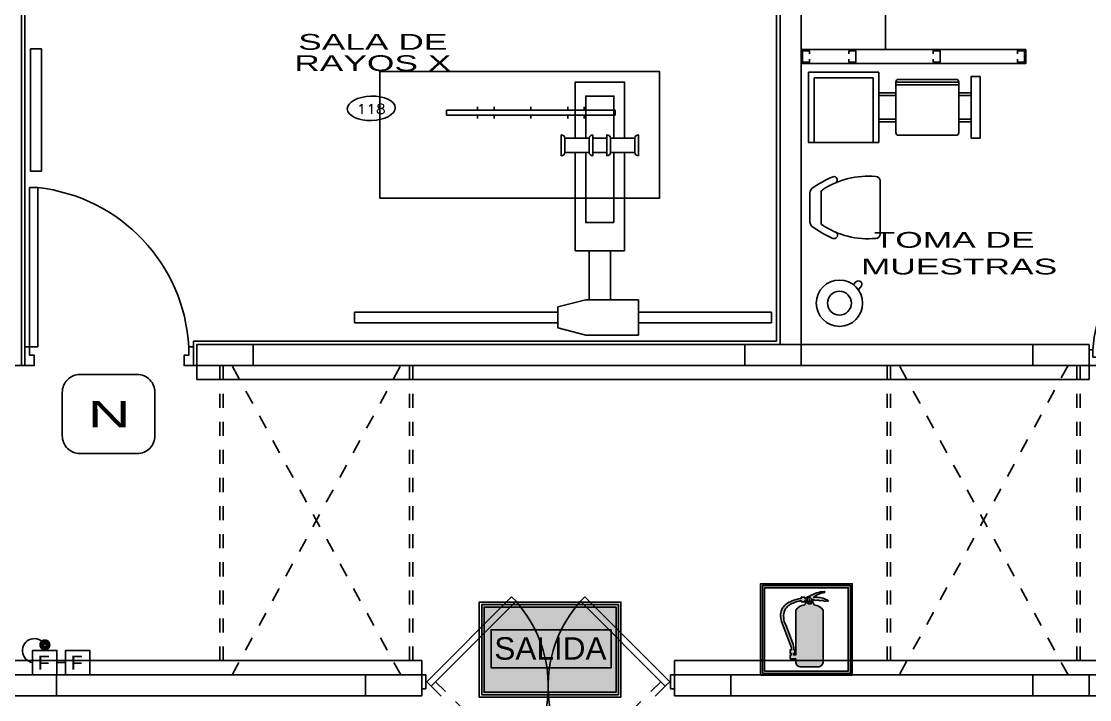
# Model space of a CAD drawing. Header units: millimetres. Extents: x 791 to 2661, y 209 to 602.
# Drawn here: x 1175.53 to 1183.14, y 485.25 to 490.08 of the extents above; entities that cross this region are included whole.
import ezdxf
from ezdxf.enums import TextEntityAlignment as Align

# ---------------------------------------------------------------- set-up
doc = ezdxf.new("R2010")
doc.units = ezdxf.units.MM
doc.header["$LTSCALE"] = 0.1
for name, pattern in [('DASHED2', [9.525, 6.35, -3.175]), ('HIDDEN', [9.525, 6.35, -3.175]), ('HIDDEN2', [4.7625, 3.175, -1.5875]), ('TRAZOS2', [0.375, 0.25, -0.125])]:
    doc.linetypes.add(name, pattern=pattern)
for name, color, linetype in [('01', 1, 'Continuous'), ('03', 8, 'Continuous'), ('06', 1, 'Continuous'), ('1TEXTO-05', 5, 'Continuous'), ('CIRCUITO DE SALIDA', 8, 'Continuous'), ('COLUMNAS', 1, 'Continuous'), ('Equipamiento', 1, 'Continuous'), ('IE-ALARMA', 4, 'Continuous'), ('LINEAS', 3, 'HIDDEN2'), ('MARCO_FONDO_NEGRO', 7, 'Continuous'), ('N-AMB', 2, 'Continuous'), ('Pisos', 253, 'Continuous'), ('Proyecciones', 9, 'HIDDEN'), ('Puertas', 1, 'Continuous'), ('SEÑAL_FONDO_FIGURAS', 254, 'Continuous'), ('SEÑAL_FONDO_NEGRO', 7, 'Continuous'), ('SEÑAL_FONDO_VERDE', 86, 'Continuous'), ('SEÑALES', 1, 'Continuous'), ('señalizacion', 1, 'Continuous'), ('Ventana alta', 1, 'DASHED2')]:
    doc.layers.add(name, color=color, linetype=linetype)
doc.styles.add('0', font='romans.SHX', dxfattribs={"width": 1.5})
doc.styles.add('franklin gothic medium', font='framd.ttf')
doc.styles.add('ROMANS', font='', dxfattribs={"oblique": 1, "height": 0.075})
doc.styles.get('ROMANS').set_extended_font_data('Arial')

# ---------------------------------------------------------------- blocks, each defined once
blk = doc.blocks.new('A$C0E812A79')
at = {"layer": 'Puertas', "linetype": 'TRAZOS2', "ltscale": 3}
for p, q in [((0.0668, -0.0182, 0.005), (0.671, 0.5859, 0.005)), ((0.0986, -0.05, 0.005), (0.7028, 0.5541, 0.005)), ((1.7014, -0.05, 0.005), (1.0972, 0.5541, 0.005)), ((1.7332, -0.0182, 0.005), (1.129, 0.5859, 0.005))]:
    blk.add_line(p, q, dxfattribs=at)
at = {"layer": 'Puertas'}
for p, q in [((0.7028, 0.5541, 0.005), (0.671, 0.5859, 0.005)), ((1.0972, 0.5541, 0.005), (1.129, 0.5859, 0.005))]:
    blk.add_line(p, q, dxfattribs=at)
at = {"layer": 'Puertas', "ltscale": 3}
for p, q in [((0, -0.1), (0, 0)), ((0, 0), (0.03, 0)), ((0.03, 0), (0.03, -0.025)), ((1.8, 0), (1.77, 0)), ((1.77, 0), (1.77, -0.025)), ((1.8, -0.1), (1.8, 0)), ((0.03, -0.025), (0.03, -0.025)), ((0.03, -0.025), (0.03, -0.1)), ((0.035, -0.05, 0.005), (0.0668, -0.0182, 0.005)), ((0.6391, -0.6542, 0.005), (0.035, -0.05, 0.005)), ((0.0668, -0.0182, 0.005), (0.671, -0.6223, 0.005)), ((1.7332, -0.0182, 0.005), (1.129, -0.6223, 0.005)), ((1.1609, -0.6542, 0.005), (1.765, -0.05, 0.005)), ((1.765, -0.05, 0.005), (1.7332, -0.0182, 0.005)), ((1.77, -0.025), (1.77, -0.025)), ((1.77, -0.025), (1.77, -0.1)), ((0.03, -0.1), (0, -0.1)), ((1.77, -0.1), (1.8, -0.1)), ((0.671, -0.6223, 0.005), (0.6391, -0.6542, 0.005)), ((1.129, -0.6223, 0.005), (1.1609, -0.6542, 0.005))]:
    blk.add_line(p, q, dxfattribs=at)
at = {"layer": 'Puertas'}
for centre, start, end in [((-0.017, -0.0151, 0.015), 318.56511, 38.33834), ((1.817, -0.0151, 0.015), 141.66166, 221.43489)]:
    blk.add_arc(centre, 0.9176, start, end, dxfattribs=at)
blk = doc.blocks.new('A$C381B24D8')
at = {"layer": 'Puertas'}
blk.add_lwpolyline([(0.07, 0.1), (0.07, 0.95), (0.025, 0.95), (0.025, 0.1)], close=True, dxfattribs=at)
for points in [[(0, 0.1), (0.025, 0.1), (0.025, 0.055), (0.05, 0.055), (0.05, 0), (0, 0)], [(0.9, 0.1), (0.875, 0.1), (0.875, 0.055), (0.85, 0.055), (0.85, 0), (0.9, 0)]]:
    blk.add_lwpolyline(points, dxfattribs=at)
blk.add_arc((-0.0292, 0.0499), 0.9056, 3.1739, 83.7111, dxfattribs=at)
blk = doc.blocks.new('A$C74D44000')
for p, q in [((-0.46, 0.2438), (-0.46, -0.1762)), ((0, 0.2438), (-0.46, 0.2438)), ((-0.46, -0.1762), (0, -0.1762)), ((-0.3531, -0.3382), (-0.3531, -0.2162)), ((-0.3346, -0.3382), (-0.3346, -0.2162)), ((-0.1654, -0.3382), (-0.1654, -0.2162)), ((-0.1469, -0.3382), (-0.1469, -0.2162)), ((-0.4489, -0.7671), (-0.4489, -0.3582)), ((-0.4289, -0.3382), (-0.0711, -0.3382)), ((-0.4289, -0.7871), (-0.4289, -0.3382)), ((-0.4103, -0.7871), (-0.4103, -0.3382)), ((-0.0511, -0.3582), (-0.0511, -0.7671)), ((-0.0711, -0.7871), (-0.4289, -0.7871)), ((-0.3531, -0.7871), (-0.3531, -0.8734)), ((-0.3346, -0.7871), (-0.3346, -0.8734)), ((-0.1654, -0.7871), (-0.1654, -0.8734)), ((-0.1469, -0.7871), (-0.1469, -0.8734))]:
    blk.add_line(p, q)
for points in [[(-0.5, 0.2838), (-0.5, -0.2162), (0, -0.2162), (0, 0.2838)], [(-0.469, -0.9376), (-0.469, -0.8734), (-0.031, -0.8734), (-0.031, -0.9376)]]:
    blk.add_lwpolyline(points, close=True)
for centre, start, end in [((-0.4289, -0.3582), 90, 180), ((-0.0711, -0.3582), 0, 90), ((-0.4289, -0.7671), 180, 270), ((-0.0711, -0.7671), 270, 0)]:
    blk.add_arc(centre, 0.02, start, end)
blk = doc.blocks.new('MC-19')
at = {"layer": 'Equipamiento'}
for p, q in [((0.2192, 0.631), (0.2193, 0.6328)), ((0.2193, 0.6328), (0.2193, 0.6329)), ((0.2193, 0.6328), (0.2193, 0.6328)), ((0.2193, 0.6328), (0.2193, 0.6328)), ((0.2193, 0.6328), (0.2193, 0.6328)), ((0.2193, 0.6328), (0.2193, 0.6328)), ((0.2193, 0.6328), (0.2193, 0.6328)), ((0.2193, 0.631), (0.2193, 0.2528)), ((0.2193, 0.6265), (0.2193, 0.2528)), ((-0.2807, 0.5428), (-0.2807, 0.5476)), ((-0.2807, 0.5428), (-0.2807, 0.5476)), ((-0.2807, 0.5428), (-0.2807, 0.3381)), ((-0.2807, 0.3428), (-0.2807, 0.5428)), ((-0.1999, 0.5569), (-0.1999, 0.3287)), ((-0.1999, 0.5433), (-0.1999, 0.5569)), ((-0.1999, 0.5569), (-0.1999, 0.5433)), ((-0.1999, 0.3287), (-0.1999, 0.3423)), ((0.2192, 0.2549), (0.2193, 0.2528)), ((0.2193, 0.2528), (0.2193, 0.2528)), ((0.2193, 0.2528), (0.2193, 0.2528))]:
    blk.add_line(p, q, dxfattribs=at)
for centre, radius, start, end in [((0.223, -0.1203), 0.8522, 113.39683, 125.1108), ((0.1325, 0.0765), 0.5891, 84.47386, 123.23104), ((-0.1086, 0.6393), 0.0236, 303.18455, 106.85889), ((0.1893, 0.6328), 0.03, 360, 90), ((-0.2266, 0.5403), 0.0546, 137.91193, 172.27353), ((-0.1803, 0.5516), 0.0202, 119.4922, 164.76408), ((-0.2009, 0.3564), 0.0819, 192.9593, 215.40271), ((0.2133, 0.9796), 0.8253, 234.35405, 246.14717), ((-0.1809, 0.3337), 0.0196, 194.76112, 241.35335), ((0.1341, 0.8152), 0.595, 236.66069, 275.32146), ((-0.1074, 0.2459), 0.0248, 238.20308, 80.96344), ((0.1893, 0.2528), 0.03, 270, 0)]:
    blk.add_arc(centre, radius, start, end, dxfattribs=at)
blk = doc.blocks.new('D-7')
blk.add_lwpolyline([(-0.2221, 0.0832), (-0.2361, 0.1039, 0.414214), (-0.2708, 0.1106), (-0.2708, 0.1106, 0.414214), (-0.2776, 0.0759), (-0.2636, 0.0552)], format="xyb", close=True)
for radius in [0.165, 0.085]:
    blk.add_circle((-0.1505, -0.0676), radius)
blk = doc.blocks.new('SAL4')
at = {"layer": 'SEÑAL_FONDO_FIGURAS'}
h = blk.add_hatch(color=256, dxfattribs=at)
h.paths.add_polyline_path([(845.8129, 731.0212), (845.8129, 731.4968), (846.5341, 731.4968), (846.5341, 731.0212)])
h.paths.add_polyline_path([(846.5211, 731.0343), (846.5211, 731.4837), (845.8259, 731.4837), (845.8259, 731.0343)], flags=16)
h.paths.add_polyline_path([(846.3999, 731.1488), (845.9025, 731.1488), (845.9025, 731.3815), (846.3999, 731.3815)], flags=8)
blk.add_hatch(color=256, dxfattribs=at).paths.add_polyline_path([(846.4952, 731.3638), (845.8624, 731.3638), (845.8624, 731.1627), (846.4952, 731.1627)])
at = {"layer": 'SEÑAL_FONDO_VERDE'}
h = blk.add_hatch(color=256, dxfattribs=at)
h.paths.add_polyline_path([(846.5211, 731.4837), (845.8259, 731.4837), (845.8259, 731.0343), (846.5211, 731.0343)])
h.paths.add_polyline_path([(846.4952, 731.3638), (846.4952, 731.1627), (845.8624, 731.1627), (845.8624, 731.3638)], flags=16)
at = {"layer": 'MARCO_FONDO_NEGRO'}
blk.add_lwpolyline([(846.5471, 731.0082), (845.7999, 731.0082), (845.7999, 731.5098), (846.5471, 731.5098)], close=True, dxfattribs=at)
at = {"layer": 'SEÑAL_FONDO_FIGURAS'}
blk.add_lwpolyline([(846.5341, 731.0212), (846.5341, 731.4968), (845.8129, 731.4968), (845.8129, 731.0212)], close=True, dxfattribs=at)
at = {"layer": 'SEÑAL_FONDO_NEGRO'}
blk.add_lwpolyline([(846.5211, 731.0343), (845.8259, 731.0343), (845.8259, 731.4837), (846.5211, 731.4837)], close=True, dxfattribs=at)
at = {"layer": 'SEÑAL_FONDO_VERDE'}
blk.add_lwpolyline([(845.8624, 731.1627), (846.4952, 731.1627), (846.4952, 731.3638), (845.8624, 731.3638)], close=True, dxfattribs=at)
at = {"layer": 'SEÑAL_FONDO_VERDE', "style": 'franklin gothic medium', "width": 1.05}
blk.add_text('SALIDA', height=0.11849, dxfattribs=at).set_placement((845.8794, 731.2063))
blk = doc.blocks.new('A$C039A1BB8')
at = {"layer": 'SEÑAL_FONDO_FIGURAS'}
h = blk.add_hatch(color=7, dxfattribs=at)
h.paths.add_polyline_path([(2.253, -0.048), (-0.062, -0.048), (-0.062, -2.353), (2.253, -2.353)])
h.paths.add_polyline_path([(2.193, -2.293), (-0.002, -2.293), (-0.002, -0.107), (2.193, -0.107)], flags=16)
h.paths.add_polyline_path([(1.533, -2.042, -0.414214), (1.391, -2.185), (0.956, -2.185, -0.414214), (0.813, -2.042), (0.813, -1.968), (0.669, -1.968), (0.669, -1.869), (0.704, -1.869), (0.704, -1.83), (0.672, -1.83), (0.672, -1.733), (0.707, -1.733, 0.083884), (0.652, -1.544), (0.441, -0.988, -0.214308), (0.466, -0.635, -0.167733), (0.703, -0.459, -0.097156), (0.957, -0.386), (0.957, -0.353), (1.054, -0.353), (1.054, -0.386), (1.087, -0.386, -0.303754), (1.174, -0.327, -0.115313), (1.572, -0.203), (1.574, -0.233, 0.177163), (1.283, -0.362, -0.189272), (1.675, -0.451), (1.641, -0.461, 0.309273), (1.607, -0.45), (1.559, -0.464, 0.291679), (1.496, -0.436), (1.45, -0.449, 0.202341), (1.367, -0.432), (1.321, -0.444, 0.390383), (1.269, -0.422, -0.914616), (1.081, -0.439), (1.054, -0.439), (1.054, -0.472), (0.957, -0.472), (0.957, -0.444, 0.074097), (0.745, -0.507, 0.17086), (0.525, -0.694, 0.207162), (0.55, -1.081), (0.73, -1.54, -0.083589), (0.764, -1.733), (0.789, -1.733), (0.789, -1.83), (0.762, -1.83), (0.762, -1.869), (0.813, -1.869), (0.813, -0.694, -0.204768), (1.046, -0.556, 0.117351), (1.081, -0.474, 0.582578), (1.267, -0.477, 0.113638), (1.301, -0.556, -0.204768), (1.533, -0.694)], flags=0)
h.paths.add_polyline_path([(1.192, -0.482), (1.174, -0.393), (1.156, -0.482, -6.735071)], flags=0)
at = {"layer": 'MARCO_FONDO_NEGRO'}
blk.add_lwpolyline([(-0.11, -2.4), (2.3, -2.4), (2.3, 0), (-0.11, 0)], close=True, dxfattribs=at)
at = {"layer": 'SEÑAL_FONDO_FIGURAS'}
for points in [[(-0.062, -2.353), (2.253, -2.353), (2.253, -0.048), (-0.062, -0.048)], [(-0.002, -2.293), (-0.002, -0.107), (2.193, -0.107), (2.193, -2.293)]]:
    blk.add_lwpolyline(points, close=True, dxfattribs=at)
for points in [[(1.081, -0.474, -0.117351), (1.046, -0.556, 0.204768), (0.813, -0.694), (0.813, -1.869), (0.762, -1.869), (0.762, -1.83), (0.789, -1.83), (0.789, -1.733), (0.764, -1.733, 0.083589), (0.73, -1.54), (0.55, -1.081, -0.207162), (0.525, -0.694, -0.17086), (0.745, -0.507, -0.074097), (0.957, -0.444), (0.957, -0.472), (1.054, -0.472), (1.054, -0.439), (1.081, -0.439, 0.914616), (1.269, -0.422, -0.390383), (1.321, -0.444), (1.367, -0.432, -0.202341), (1.45, -0.449), (1.496, -0.436, -0.291679), (1.559, -0.464), (1.607, -0.45, -0.309273), (1.641, -0.461), (1.675, -0.451, 0.189272), (1.283, -0.362, -0.177163), (1.574, -0.233), (1.572, -0.203, 0.115313), (1.174, -0.327, 0.303754), (1.087, -0.386), (1.054, -0.386), (1.054, -0.353), (0.957, -0.353), (0.957, -0.386, 0.097156), (0.703, -0.459, 0.167733), (0.466, -0.635, 0.214308), (0.441, -0.988), (0.652, -1.544, -0.083884), (0.707, -1.733), (0.672, -1.733), (0.672, -1.83), (0.704, -1.83), (0.704, -1.869), (0.669, -1.869), (0.669, -1.968), (0.813, -1.968), (0.813, -2.042, 0.414214), (0.956, -2.185), (1.391, -2.185, 0.414214), (1.533, -2.042), (1.533, -0.694, 0.204768), (1.301, -0.556, -0.113638), (1.267, -0.477, -0.582578)], [(1.174, -0.393), (1.192, -0.482, 6.735071), (1.156, -0.482)]]:
    blk.add_lwpolyline(points, format="xyb", close=True, dxfattribs=at)
blk = doc.blocks.new('A$C4DE02C67')
at = {"layer": 'SEÑALES', "color": 2}
blk.add_lwpolyline([(0.0844, 0), (0.3556, 0, 0.414214), (0.4399, 0.0844), (0.4399, 0.2906, 0.414214), (0.3556, 0.375), (0.0844, 0.375, 0.414214), (0, 0.2906), (0, 0.0844, 0.414214)], format="xyb", close=True, dxfattribs=at)
at = {"layer": 'SEÑALES', "color": 2, "style": 'ROMANS', "width": 1.6}
blk.add_attdef('N', text='', height=0.125, dxfattribs=at).set_placement((0.2219, 0.1875), align=Align.MIDDLE_CENTER)
blk = doc.blocks.new('A$C19FD3893')
at = {"layer": 'SEÑALES', "color": 2}
blk.add_blockref('A$C4DE02C67', (-0.22, -0.375), dxfattribs=at).add_auto_attribs({'N': 'N'})
blk = doc.blocks.new('ALARMA12')
at = {"const_width": 0.0463}
blk.add_lwpolyline([(0.1037, 0.2159, -1), (0.0699, 0.209, -1), (0.1037, 0.2159)], format="xyb", dxfattribs=at)
for points in [[(0, 0), (0.173, 0), (0.173, 0.173), (0, 0.173)], [(0.2349, 0), (0.4079, 0), (0.4079, 0.173), (0.2349, 0.173)]]:
    blk.add_lwpolyline(points, close=True)
blk.add_lwpolyline([(0.2349, 0.0865), (0.173, 0.0865)])
blk.add_arc((0.012, 0.1712), 0.0855, 28.87359, 261.99502)
at = {"style": 'ROMANS'}
for p in [(0.0362, 0.0352), (0.2711, 0.0352)]:
    blk.add_text('F', height=0.1, dxfattribs=at).set_placement(p)

msp = doc.modelspace()

# ---------------------------------------------------------------- linework, layer by layer
at = {"layer": '01'}
for p, q in [((1181.6814, 493.5291), (1181.6814, 489.8791)), ((1180.9064, 492.6791), (1180.9064, 487.8041)), ((1175.5564, 491.3041), (1175.5564, 487.6291)), ((1180.9064, 487.8041), (1176.7564, 487.8041)), ((1176.7564, 487.8041), (1176.7564, 487.6291)), ((1175.5564, 487.6291), (1175.5314, 487.6291)), ((1176.7814, 487.6291), (1176.7564, 487.6291))]:
    msp.add_line(p, q, dxfattribs=at)
at = {"layer": '03'}
for p, q in [((1181.0814, 489.8791), (1182.6814, 489.8791)), ((1182.6814, 489.8791), (1182.6814, 489.7791)), ((1182.6814, 489.7791), (1181.0814, 489.7791))]:
    msp.add_line(p, q, dxfattribs=at)
for points in [[(1181.1414, 489.8091), (1181.1414, 489.7891), (1181.0914, 489.7891), (1181.0914, 489.8691), (1181.1414, 489.8691), (1181.1414, 489.8491)], [(1181.4214, 489.8091), (1181.4214, 489.7891), (1181.4714, 489.7891), (1181.4714, 489.8691), (1181.4214, 489.8691), (1181.4214, 489.8491)], [(1182.0214, 489.8091), (1182.0214, 489.7891), (1182.0714, 489.7891), (1182.0714, 489.8691), (1182.0214, 489.8691), (1182.0214, 489.8491)], [(1182.6214, 489.8091), (1182.6214, 489.7891), (1182.6714, 489.7891), (1182.6714, 489.8691), (1182.6214, 489.8691), (1182.6214, 489.8491)]]:
    msp.add_lwpolyline(points, dxfattribs=at)
at = {"layer": '06'}
for p, q in [((1181.0814, 494.1291), (1181.0814, 487.7791)), ((1180.9314, 492.6791), (1180.9314, 487.7791)), ((1175.5314, 491.3291), (1175.5314, 487.6291)), ((1180.9314, 487.7791), (1176.7814, 487.7791)), ((1176.7814, 487.7791), (1176.7814, 487.6291)), ((1183.1314, 487.7791), (1181.0814, 487.7791)), ((1183.1314, 487.7791), (1183.1314, 487.6291)), ((1175.5314, 487.6291), (1175.3814, 487.6291)), ((1183.1314, 487.6291), (1176.7814, 487.6291)), ((1182.6814, 487.6291), (1180.9314, 487.6291)), ((1178.3814, 485.4291), (1175.3814, 485.4291)), ((1178.3814, 485.2791), (1178.3814, 485.4291)), ((1185.7814, 485.4291), (1180.1814, 485.4291)), ((1180.1814, 485.2791), (1180.1814, 485.4291)), ((1178.3814, 485.2791), (1175.3814, 485.2791))]:
    msp.add_line(p, q, dxfattribs=at)
msp.add_lwpolyline([(1180.1814, 485.2791), (1185.9314, 485.2791), (1185.9314, 485.6291), (1185.7814, 485.6291), (1185.7814, 485.4291)], dxfattribs=at)
at = {"layer": 'COLUMNAS', "ltscale": 0.15}
for points in [[(1176.7814, 487.7791), (1176.7814, 487.6291), (1177.1814, 487.6291), (1177.1814, 487.7791)], [(1180.6814, 487.7791), (1180.6814, 487.6291), (1181.0814, 487.6291), (1181.0814, 487.7791)], [(1182.7314, 487.7791), (1182.7314, 487.6291), (1183.1314, 487.6291), (1183.1314, 487.7791)], [(1175.3814, 485.4291), (1175.3814, 485.2791), (1175.7814, 485.2791), (1175.7814, 485.4291)], [(1177.9814, 485.4291), (1177.9814, 485.2791), (1178.3814, 485.2791), (1178.3814, 485.4291)], [(1180.1814, 485.4291), (1180.1814, 485.2791), (1180.5814, 485.2791), (1180.5814, 485.4291)], [(1182.7314, 485.4291), (1182.7314, 485.2791), (1183.1314, 485.2791), (1183.1314, 485.4291)]]:
    msp.add_lwpolyline(points, close=True, dxfattribs=at)
at = {"layer": 'Equipamiento', "lineweight": -2}
for p, q in [((1178.7788, 489.4469), (1178.7788, 489.4701)), ((1178.8958, 489.4469), (1178.8958, 489.4701)), ((1179.1586, 489.4469), (1179.1586, 489.4701)), ((1179.4214, 489.4469), (1179.4214, 489.4701)), ((1179.5384, 489.4469), (1179.5384, 489.4701)), ((1179.7586, 489.4469), (1178.5586, 489.4469)), ((1178.5586, 489.4469), (1178.5586, 489.4119)), ((1178.5586, 489.4119), (1179.7586, 489.4119)), ((1178.7788, 489.4119), (1178.7788, 489.3888)), ((1178.8958, 489.4119), (1178.8958, 489.3888)), ((1179.1586, 489.4119), (1179.1586, 489.3888)), ((1179.4214, 489.4119), (1179.4214, 489.3888)), ((1179.5384, 489.4119), (1179.5384, 489.3888)), ((1179.7586, 489.4119), (1179.7586, 489.4469)), ((1179.374, 489.2718), (1179.374, 489.1218)), ((1179.574, 489.2468), (1179.399, 489.2468)), ((1179.399, 489.2468), (1179.399, 489.1468)), ((1179.574, 489.2468), (1179.574, 489.1468)), ((1179.599, 489.2718), (1179.599, 489.1218)), ((1179.699, 489.2468), (1179.599, 489.2468)), ((1179.699, 489.2718), (1179.699, 489.1218)), ((1179.899, 489.2468), (1179.724, 489.2468)), ((1179.724, 489.2468), (1179.724, 489.1468)), ((1179.899, 489.2468), (1179.899, 489.1468)), ((1179.924, 489.2718), (1179.924, 489.1218)), ((1179.574, 489.1468), (1179.399, 489.1468)), ((1179.699, 489.1468), (1179.599, 489.1468)), ((1179.899, 489.1468), (1179.724, 489.1468)), ((1179.574, 488.4468), (1179.574, 488.0968)), ((1179.724, 488.4468), (1179.724, 488.0968)), ((1179.549, 488.0968), (1179.349, 488.0468)), ((1179.349, 488.0468), (1179.349, 487.8968)), ((1179.549, 488.0968), (1179.924, 488.0968)), ((1179.924, 488.0968), (1179.924, 487.8468)), ((1177.9019, 487.9343), (1177.9019, 488.0093)), ((1179.349, 488.0093), (1177.9019, 488.0093)), ((1179.924, 488.0093), (1180.8714, 488.0093)), ((1180.8714, 488.0093), (1180.8714, 487.9343)), ((1179.349, 487.9343), (1177.9019, 487.9343)), ((1179.549, 487.8468), (1179.349, 487.8968)), ((1179.924, 487.9343), (1180.8714, 487.9343)), ((1179.549, 487.8468), (1179.924, 487.8468))]:
    msp.add_line(p, q, dxfattribs=at)
for points in [[(1175.6742, 489.8828), (1175.6742, 489.0123), (1175.5966, 489.0123), (1175.5966, 489.8828)], [(1178.084, 489.7218), (1180.074, 489.7218), (1180.074, 488.8218), (1178.084, 488.8218)]]:
    msp.add_lwpolyline(points, close=True, dxfattribs=at)
for points in [[(1179.824, 489.2468), (1179.824, 489.6468), (1179.474, 489.6468), (1179.474, 489.2468)], [(1179.749, 489.2468), (1179.749, 489.5468), (1179.549, 489.5468), (1179.549, 489.2468)], [(1179.474, 489.1468), (1179.474, 488.4468), (1179.824, 488.4468)], [(1179.549, 489.1468), (1179.549, 488.6468), (1179.749, 488.6468)], [(1179.749, 488.6468), (1179.749, 489.1468)], [(1179.824, 488.4468), (1179.824, 489.1468)]]:
    msp.add_lwpolyline(points, dxfattribs=at)
for centre, start, end in [((1179.374, 489.2468), 0, 90), ((1179.599, 489.2468), 90, 180), ((1179.699, 489.2468), 0, 90), ((1179.924, 489.2468), 90, 180), ((1179.374, 489.1468), 270, 0), ((1179.599, 489.1468), 180, 270), ((1179.699, 489.1468), 270, 0), ((1179.924, 489.1468), 180, 270)]:
    msp.add_arc(centre, 0.025, start, end, dxfattribs=at)
at = {"layer": 'N-AMB', "ltscale": 0.5, "extrusion": (0, 0, -1)}
msp.add_ellipse((1178.0219, 489.4604), major_axis=(-0.1707, -0.0044), ratio=0.506987, dxfattribs=at)
at = {"layer": 'Pisos'}
for p, q in [((1176.7814, 487.5291), (1176.7814, 487.6291)), ((1183.1314, 487.6291), (1183.1314, 487.5291)), ((1183.1314, 487.5291), (1176.7814, 487.5291)), ((1178.3814, 485.5291), (1175.2814, 485.5291)), ((1178.3814, 485.4291), (1178.3814, 485.5291)), ((1185.6814, 485.5291), (1180.1814, 485.5291)), ((1180.1814, 485.4291), (1180.1814, 485.5291))]:
    msp.add_line(p, q, dxfattribs=at)
at = {"layer": 'Proyecciones', "ltscale": 0.15}
for p, q in [((1178.2314, 485.4291), (1177.0314, 487.6291)), ((1177.0314, 485.4291), (1178.2314, 487.6291)), ((1182.9814, 485.4291), (1181.7814, 487.6291)), ((1182.9814, 487.6291), (1181.7814, 485.4291))]:
    msp.add_line(p, q, dxfattribs=at)
at = {"layer": 'Ventana alta', "linetype": 'DASHED2', "ltscale": 0.15}
for p, q in [((1176.9439, 487.6291), (1176.9439, 485.4291)), ((1176.9689, 487.6291), (1176.9689, 485.4291)), ((1178.2939, 487.6291), (1178.2939, 485.4291)), ((1178.3189, 487.6291), (1178.3189, 485.4291)), ((1181.6939, 487.6291), (1181.6939, 485.4291)), ((1181.7189, 487.6291), (1181.7189, 485.4291)), ((1183.0439, 487.6291), (1183.0439, 485.4291)), ((1183.0689, 487.6291), (1183.0689, 485.4291))]:
    msp.add_line(p, q, dxfattribs=at)

# ---------------------------------------------------------------- block references
at = {"layer": 'CIRCUITO DE SALIDA', "color": 90, "xscale": 1.350000000000023, "yscale": 1.350000000000023, "zscale": 1.350000000000023}
msp.add_blockref('SAL4', (36.9605, -501.5923), dxfattribs=at)
at = {"layer": 'Equipamiento', "xscale": -1, "rotation": 90}
msp.add_blockref('A$C74D44000', (1181.4175, 489.2172), dxfattribs=at)
at = {"layer": 'Equipamiento', "lineweight": -2, "xscale": -1, "rotation": 348.6646419996513}
msp.add_blockref('D-7', (1181.22, 488.1691), dxfattribs=at)
at = {"layer": 'IE-ALARMA'}
msp.add_blockref('ALARMA12', (1175.6118, 485.4291), dxfattribs=at)
at = {"layer": 'LINEAS', "lineweight": -2}
msp.add_blockref('MC-19', (1181.4242, 488.3118), dxfattribs=at)
at = {"layer": 'Puertas'}
for p, xscale, yscale, zscale, rotation in [((1175.5564, 487.6291), 1.333333333333486, 1.333333333333486, 1.333333333333486, 359.9999987412453), ((1184.1314, 487.6291), -1.111111111111313, 1.111111111111313, 1.111111111111332, 1.258750703669876e-06)]:
    msp.add_blockref('A$C381B24D8', p, dxfattribs=dict(at, xscale=xscale, yscale=yscale, zscale=zscale, rotation=rotation))
at = {"layer": 'Puertas', "xscale": -1, "rotation": 180}
msp.add_blockref('A$C0E812A79', (1178.3814, 485.3291), dxfattribs=at)
at = {"layer": 'señalizacion', "ltscale": 0.15}
for name, p, xscale, yscale, zscale in [('A$C19FD3893', (1176.1527, 487.5654), 1.5, 1.5, 1.5), ('A$C039A1BB8', (1180.8226, 486.0765), 0.2710799999999836, 0.2710799999999836, 0.2710799999999836)]:
    msp.add_blockref(name, p, dxfattribs=dict(at, xscale=xscale, yscale=yscale, zscale=zscale))

# ---------------------------------------------------------------- texts
at = {"layer": '1TEXTO-05', "style": 'ROMANS', "width": 1.6}
for s, p in [('SALA DE', (1178.0328, 489.8768)), ('RAYOS X', (1178.0328, 489.7253)), ('TOMA DE ', (1182.206, 488.4678)), ('MUESTRAS', (1182.206, 488.2778))]:
    msp.add_text(s, height=0.1125, dxfattribs=at).set_placement(p, align=Align.CENTER)
at = {"layer": 'N-AMB', "color": 3, "ltscale": 0.5, "style": '0', "width": 1.2}
msp.add_text('118', height=0.06743, dxfattribs=at).set_placement((1178.0213, 489.4551), align=Align.MIDDLE)

doc.saveas('drawing.dxf')
